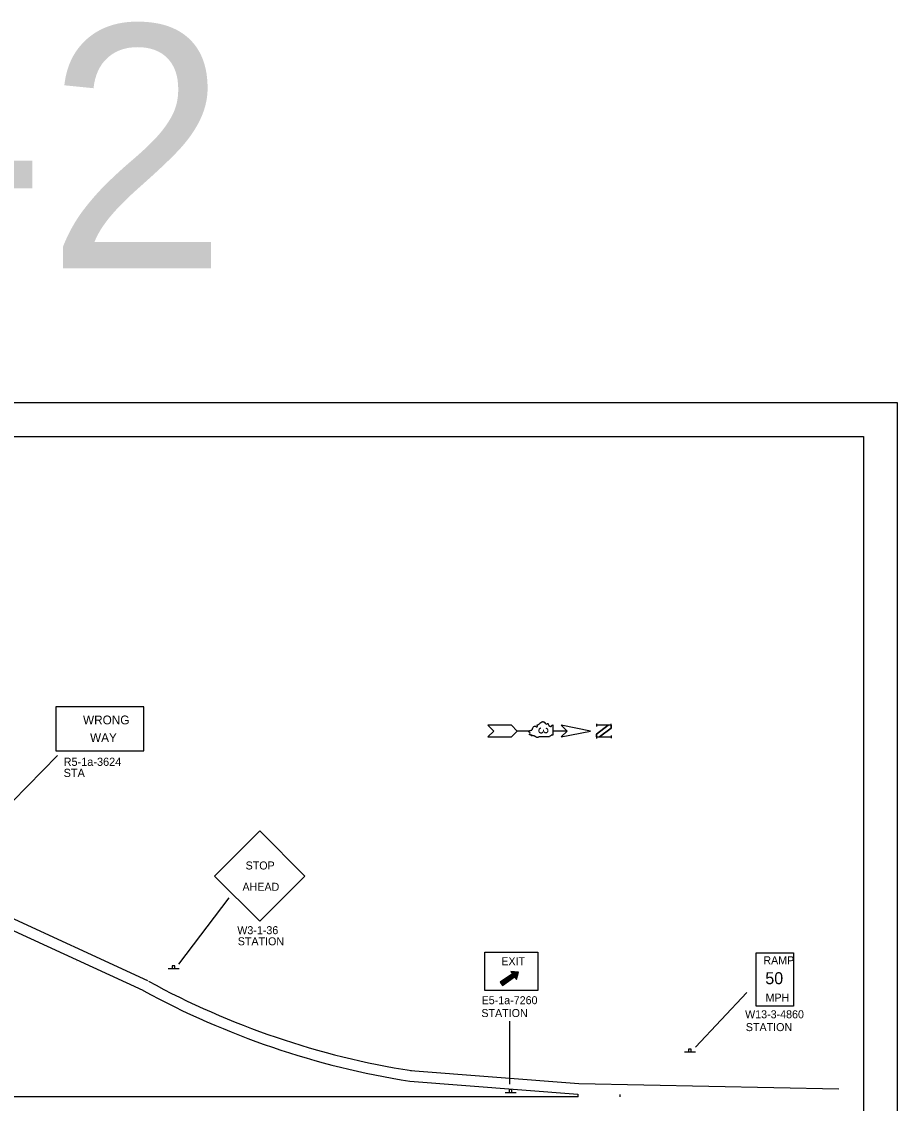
# Model space of a CAD drawing. Extents: x 1920121 to 1937144, y 1296471 to 1305112.
# Drawn here: x 1936472 to 1937121, y 1304062 to 1304863 of the extents above; entities that cross this region are included whole.
import ezdxf

# ---------------------------------------------------------------- set-up
doc = ezdxf.new("R2010")
doc.units = 0
for name, color, linetype in [('Level 40', 7, 'Continuous'), ('ROW_PR_Notes', 7, 'Continuous'), ('Sheets_50 Reference Boundary', 7, 'Continuous'), ('Sheets_General Details', 7, 'Continuous'), ('Sheets_Printer Plotting Border', 7, 'Continuous'), ('Topo_Advertising Sign', 7, 'Continuous')]:
    doc.layers.add(name, color=color, linetype=linetype)

msp = doc.modelspace()

# ---------------------------------------------------------------- linework, layer by layer
at = {"layer": 'Level 40'}
for p, q in [((1936565.22, 1304152.29), (1936342.01, 1304254.97)), ((1936561.92, 1304145.11), (1936338.71, 1304247.79)), ((1936487.86, 1304186.58), (1936487.86, 1304186.58)), ((1936512.55, 1304166.83), (1936512.55, 1304166.83)), ((1936561.92, 1304145.11), (1936561.92, 1304145.11)), ((1936611.29, 1304122.4), (1936611.29, 1304122.4)), ((1936685.34, 1304099.69), (1936685.34, 1304099.69)), ((1936710.03, 1304087.84), (1936710.03, 1304087.84)), ((1936760, 1304085.85), (1936884.58, 1304076.26)), ((1936759.4, 1304077.97), (1936759.4, 1304077.97)), ((1936759.4, 1304077.97), (1936883.98, 1304068.39)), ((1936808.77, 1304076), (1936808.77, 1304076)), ((1936884.58, 1304076.26), (1937077.16, 1304072.23)), ((1936884.21, 1304066.5), (1936284.25, 1304066.5)), ((1936883.98, 1304068.39), (1936883.98, 1304066.49)), ((1936915.18, 1304066.5), (1936915.31, 1304068.1))]:
    msp.add_line(p, q, dxfattribs=at)
at = {"layer": 'ROW_PR_Notes'}
for p, q in [((1936498.45, 1304319.23), (1936422.36, 1304241.68)), ((1936588.37, 1304164.52), (1936625.56, 1304213.73)), ((1937009.02, 1304143.56), (1936970.97, 1304103.08)), ((1936833.35, 1304122.39), (1936833.35, 1304075.75))]:
    msp.add_line(p, q, dxfattribs=at)
for points in [[(1936497.12, 1304355.23), (1936497.12, 1304322.64), (1936562.29, 1304322.64), (1936562.29, 1304355.23)], [(1936614.73, 1304229.88), (1936648.24, 1304263.39), (1936681.75, 1304229.88), (1936648.24, 1304196.37)], [(1936815.07, 1304145.2), (1936815.07, 1304173.56), (1936854.16, 1304173.56), (1936854.16, 1304145.2)], [(1937015.97, 1304133.46), (1937015.97, 1304172.95), (1937043.62, 1304172.95), (1937043.62, 1304133.46)]]:
    msp.add_lwpolyline(points, close=True, dxfattribs=at)
msp.add_lwpolyline([(1936827.97, 1304148.94), (1936837.03, 1304155.29), (1936838.39, 1304153.35), (1936839.91, 1304158.75), (1936834.31, 1304159.17), (1936835.44, 1304157.55), (1936826.38, 1304151.21), (1936827.97, 1304148.94), (1936828.06, 1304149.5), (1936837.12, 1304155.84), (1936838.26, 1304154.22), (1936839.58, 1304158.52), (1936835.08, 1304158.75), (1936835.99, 1304157.46), (1936826.93, 1304151.11), (1936827.84, 1304149.82), (1936837.22, 1304156.39), (1936838.13, 1304155.09), (1936839.26, 1304158.3), (1936835.86, 1304158.33), (1936836.54, 1304157.36), (1936827.48, 1304151.01), (1936827.93, 1304150.37), (1936837.32, 1304156.94), (1936837.99, 1304155.97), (1936838.94, 1304158.07), (1936836.64, 1304157.91), (1936837.09, 1304157.26), (1936828.03, 1304150.92), (1936838.61, 1304157.84), (1936837.87, 1304156.84), (1936837.41, 1304157.49), (1936837.74, 1304157.72), (1936838.61, 1304157.84)], dxfattribs=at)
for radius in [602.97, 610.87]:
    msp.add_arc((1936854.41, 1304681.41), radius, 241.3925, 261.05228, dxfattribs=at)
at = {"layer": 'Sheets_50 Reference Boundary'}
msp.add_lwpolyline([(1935520.65, 1304555.26), (1937095.65, 1304555.26), (1937095.65, 1303555.27), (1935520.65, 1303555.27)], close=True, dxfattribs=at)
at = {"layer": 'Sheets_General Details'}
for p, q in [((1937120.65, 1304580.27), (1935420.65, 1304580.27)), ((1937120.65, 1303480.27), (1937120.65, 1304580.27)), ((1936834.71, 1304341.54), (1936817.33, 1304341.54)), ((1936817.33, 1304341.54), (1936821.68, 1304337.19)), ((1936839.05, 1304337.19), (1936834.71, 1304341.54)), ((1936897.69, 1304342.61), (1936897.69, 1304340.59)), ((1936908.55, 1304341.54), (1936897.69, 1304341.54)), ((1936897.69, 1304335.02), (1936906.38, 1304341.54)), ((1936908.55, 1304341.54), (1936908.55, 1304342.61)), ((1936908.55, 1304341.54), (1936908.55, 1304339.37)), ((1936821.68, 1304337.19), (1936817.33, 1304332.85)), ((1936817.33, 1304332.85), (1936834.71, 1304332.85)), ((1936834.71, 1304332.85), (1936839.05, 1304337.19)), ((1936847.61, 1304337.19), (1936839.05, 1304337.19)), ((1936875.97, 1304337.19), (1936865.3, 1304337.19)), ((1936897.69, 1304332.85), (1936897.69, 1304335.02)), ((1936897.69, 1304332.85), (1936908.55, 1304332.85)), ((1936897.69, 1304332.85), (1936897.69, 1304331.69)), ((1936908.55, 1304339.37), (1936899.87, 1304332.85)), ((1936908.55, 1304334.07), (1936908.55, 1304331.93))]:
    msp.add_line(p, q, dxfattribs=at)
for points in [[(1935520.65, 1304555.27), (1937095.65, 1304555.27), (1937095.65, 1303505.27), (1935520.65, 1303505.27)], [(1936817.33, 1304332.85), (1936834.71, 1304332.85), (1936839.05, 1304337.19), (1936834.71, 1304341.54), (1936817.33, 1304341.54), (1936821.68, 1304337.19)], [(1936871.63, 1304332.85), (1936893.35, 1304337.19), (1936871.63, 1304341.54), (1936875.97, 1304337.19)], [(1936897.69, 1304332.85), (1936899.87, 1304332.85), (1936908.55, 1304339.37), (1936908.55, 1304341.54), (1936906.38, 1304341.54), (1936897.69, 1304335.02)]]:
    msp.add_lwpolyline(points, close=True, dxfattribs=at)
for points in [[(1936865.3, 1304341.74), (1936865.3, 1304334.31), (1936864.6, 1304334.22), (1936864.22, 1304334.2), (1936864.08, 1304333.9), (1936863.57, 1304333.63), (1936863.25, 1304333.39), (1936863, 1304332.93), (1936855.5, 1304332.93), (1936855.35, 1304332.93), (1936855.21, 1304332.85), (1936854.9, 1304332.93), (1936854.67, 1304332.68), (1936854.22, 1304332.55), (1936853.88, 1304332.39), (1936853.61, 1304332.44), (1936852.96, 1304332.74), (1936852.2, 1304333.28), (1936852.06, 1304333.39), (1936851.88, 1304333.63), (1936851.68, 1304333.5), (1936851.5, 1304333.63), (1936851.01, 1304333.66), (1936850.81, 1304333.79), (1936850.54, 1304333.66), (1936850.2, 1304333.93), (1936849.91, 1304333.93), (1936849.82, 1304333.82), (1936849.68, 1304333.66), (1936849.41, 1304333.87), (1936849.41, 1304334.12), (1936849.26, 1304334.41), (1936849.1, 1304334.6), (1936848.85, 1304334.55), (1936848.56, 1304334.44), (1936848.13, 1304334.49), (1936848.04, 1304334.66), (1936848.2, 1304334.76), (1936848.22, 1304335.01), (1936848.36, 1304335.2), (1936848.54, 1304335.74), (1936848.4, 1304336.14), (1936848.11, 1304336.36), (1936847.8, 1304336.49), (1936847.55, 1304336.76), (1936847.62, 1304337.22), (1936848.25, 1304337.63), (1936848.67, 1304337.71), (1936848.83, 1304337.63), (1936849.41, 1304337.98), (1936849.5, 1304337.87), (1936849.77, 1304338.01), (1936849.77, 1304338.17), (1936849.95, 1304338.47), (1936850.09, 1304338.49), (1936850.31, 1304338.76), (1936850.29, 1304339.03), (1936850.45, 1304339.36), (1936850.65, 1304339.71), (1936850.92, 1304340.22), (1936851.26, 1304340.73), (1936851.73, 1304340.87), (1936852.47, 1304340.76), (1936852.74, 1304340.65), (1936852.94, 1304340.52), (1936853.07, 1304340.3), (1936853.25, 1304340.44), (1936853.5, 1304340.3), (1936853.64, 1304340.22), (1936853.84, 1304340.49), (1936854, 1304340.95), (1936853.97, 1304341.19), (1936853.82, 1304341.27), (1936853.68, 1304341.52), (1936853.84, 1304341.76), (1936854.18, 1304341.89), (1936854.36, 1304341.87), (1936854.78, 1304342.06), (1936855.23, 1304342.46), (1936855.39, 1304342.81), (1936855.68, 1304343.17), (1936856.44, 1304343.6), (1936856.96, 1304343.84), (1936857.3, 1304344.06), (1936857.64, 1304344.08), (1936858.09, 1304344.33), (1936858.58, 1304344.25), (1936858.76, 1304343.95), (1936859.05, 1304343.92), (1936859.34, 1304343.92), (1936859.48, 1304343.54), (1936859.45, 1304343.14), (1936859.84, 1304342.95), (1936860.24, 1304342.68), (1936860.47, 1304342.52), (1936860.94, 1304342.46), (1936861.14, 1304342.76), (1936861.34, 1304342.95), (1936861.77, 1304342.84), (1936861.97, 1304342.62), (1936862.02, 1304342.25)], [(1936862.02, 1304342.25), (1936862.2, 1304341.76), (1936862.35, 1304341.54), (1936862.51, 1304341.22), (1936862.85, 1304341), (1936863.03, 1304340.81), (1936863.34, 1304340.54), (1936863.61, 1304340.49), (1936863.88, 1304340.54), (1936864.11, 1304340.68), (1936864.31, 1304341.03), (1936864.56, 1304341.22), (1936864.73, 1304341.33), (1936864.92, 1304341.54), (1936864.92, 1304341.54), (1936865.29, 1304341.76)]]:
    msp.add_lwpolyline(points, dxfattribs=at)
at = {"layer": 'Sheets_Printer Plotting Border'}
msp.add_lwpolyline([(1935420.65, 1303480.27), (1937120.65, 1303480.27), (1937120.65, 1304580.27), (1935420.65, 1304580.27)], close=True, dxfattribs=at)
at = {"layer": 'Topo_Advertising Sign'}
for p, q in [((1936580.31, 1304161.35), (1936588.54, 1304161.35)), ((1936962.84, 1304099.7), (1936971.07, 1304099.7)), ((1936830.06, 1304069.67), (1936838.29, 1304069.67))]:
    msp.add_line(p, q, dxfattribs=at)
for points in [[(1936583.25, 1304163.41), (1936583.25, 1304161.35), (1936585.31, 1304161.35), (1936585.31, 1304163.41)], [(1936965.78, 1304101.76), (1936965.78, 1304099.7), (1936967.84, 1304099.7), (1936967.84, 1304101.76)], [(1936833, 1304071.73), (1936833, 1304069.67), (1936835.06, 1304069.67), (1936835.06, 1304071.73)]]:
    msp.add_lwpolyline(points, close=True, dxfattribs=at)

# ---------------------------------------------------------------- texts
at = {"layer": 'ROW_PR_Notes'}
for s, height, p in [('WRONG', 6.517, (1936517.32, 1304342.2)), ('WAY', 6.517, (1936522.52, 1304329.16)), ('R5-1a-3624', 6.05, (1936502.93, 1304311.47)), ('STA        ', 6.05, (1936502.93, 1304303.25)), ('STOP', 5.924, (1936637.77, 1304234.74)), ('AHEAD', 5.924, (1936635.44, 1304218.95)), ('W3-1-36', 5.924, (1936631.59, 1304186.83)), ('STATION        ', 5.9243, (1936631.95, 1304178.61)), ('EXIT', 5.924, (1936827.2, 1304163.85)), ('RAMP ', 5.924, (1937021.36, 1304164.53)), ('50', 8.887, (1937022.81, 1304149.8)), ('E5-1a-7260', 5.924, (1936812.63, 1304134.98)), ('MPH', 5.924, (1937023, 1304136.9)), ('STATION        ', 5.9243, (1936812.45, 1304125.48)), ('W13-3-4860', 5.924, (1937007.83, 1304124.55)), ('STATION        ', 5.9243, (1937008.38, 1304115.06))]:
    msp.add_text(s, height=height, dxfattribs=at).set_placement(p)
at = {"layer": 'Sheets_General Details'}
msp.add_text('720-2', height=180, dxfattribs=at).set_placement((1936008.67, 1304679.88))
msp.add_text('3', height=7.24, rotation=270, dxfattribs=at).set_placement((1936854.77, 1304340.3))

doc.saveas('drawing.dxf')
